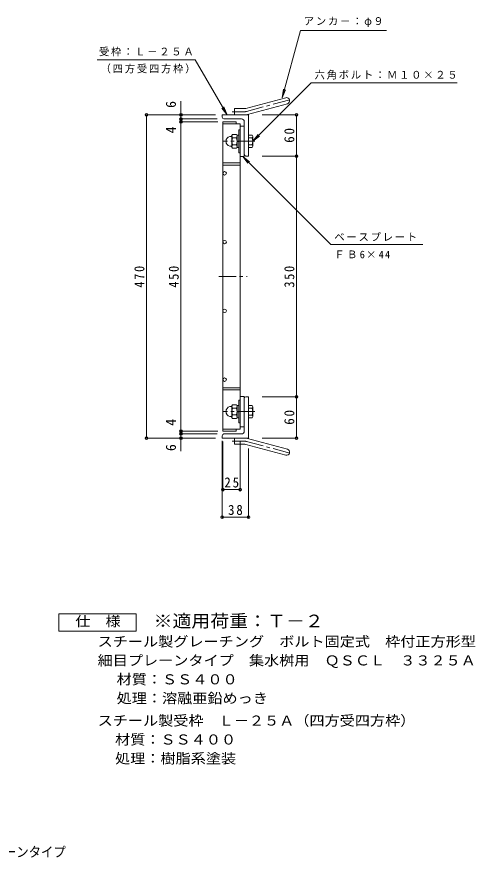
# Model space of a CAD drawing. Units: millimetres at full size, sheet at 1:5. Extents: x -813 to 798, y -688 to 624.
# Drawn here: x 132 to 798, y -664 to 560 of the extents above; entities that cross this region are included whole.
import ezdxf
from ezdxf.enums import TextEntityAlignment as Align

# ---------------------------------------------------------------- set-up
doc = ezdxf.new("R2010")
doc.units = ezdxf.units.MM
doc.header["$LTSCALE"] = 5
doc.header["$PDMODE"] = 32
doc.header["$PDSIZE"] = 4
doc.linetypes.add('CHAIN1', pattern=[8, 5, -1, 1, -1])
for name, color, linetype, lineweight in [('E-1', 2, 'Continuous', 9), ('E-2', 3, 'Continuous', 9), ('E-4', 7, 'Continuous', 9), ('E-5', 7, 'Continuous', 9), ('F-5_F-5ﾚｲﾔ', 2, 'Continuous', 9)]:
    doc.layers.add(name, color=color, linetype=linetype, lineweight=lineweight)
doc.styles.add('ＭＳ ゴシック', font='')
doc.styles.get('ＭＳ ゴシック').set_extended_font_data('MS Gothic')

msp = doc.modelspace()

# ---------------------------------------------------------------- linework, layer by layer
at = {"layer": 'E-1'}
for p, q in [((454.352, 394.988), (454.352, 361.988)), ((456.352, 394.988), (454.352, 394.988)), ((443.566, 385.738), (441.431, 385.738)), ((443.999, 385.988), (445.335, 388.303)), ((444.351, 386.599), (444.351, 370.377)), ((445.335, 388.303), (450.868, 388.303)), ((445.335, 383.395), (450.868, 383.395)), ((451.852, 386.599), (450.868, 388.303)), ((451.852, 387.488), (451.852, 369.488)), ((454.352, 387.488), (451.852, 387.488)), ((451.852, 378.671), (454.352, 379.341)), ((474.008, 387.373), (468.352, 387.373)), ((468.352, 383.488), (474.008, 383.488)), ((474.751, 371.546), (474.751, 385.431)), ((443.566, 371.238), (441.431, 371.238)), ((445.335, 373.58), (450.868, 373.58)), ((451.852, 370.377), (450.868, 368.673)), ((451.852, 377.635), (454.352, 378.305)), ((454.352, 369.488), (451.852, 369.488)), ((468.352, 373.488), (474.008, 373.488)), ((474.008, 369.603), (468.352, 369.603)), ((454.352, 361.988), (456.352, 361.988)), ((454.352, 1.987), (456.352, 1.987)), ((454.352, -31.013), (454.352, 1.987)), ((443.566, -7.263), (441.431, -7.263)), ((444.351, -22.623), (444.351, -6.402)), ((445.335, -9.605), (450.868, -9.605)), ((451.852, -6.402), (450.868, -4.698)), ((451.852, -23.513), (451.852, -5.513)), ((454.352, -5.513), (451.852, -5.513)), ((474.008, -5.628), (468.352, -5.628)), ((468.352, -9.513), (474.008, -9.513)), ((474.751, -7.57), (474.751, -21.455)), ((443.566, -21.763), (441.431, -21.763)), ((443.999, -22.013), (445.335, -24.328)), ((445.335, -19.42), (450.868, -19.42)), ((445.335, -24.328), (450.868, -24.328)), ((451.852, -22.623), (450.868, -24.328)), ((451.852, -13.66), (454.352, -14.33)), ((451.852, -14.696), (454.352, -15.365)), ((454.352, -23.513), (451.852, -23.513)), ((468.352, -19.513), (474.008, -19.513)), ((474.008, -23.398), (468.352, -23.398)), ((456.352, -31.013), (454.352, -31.013))]:
    msp.add_line(p, q, dxfattribs=at)
at = {"layer": 'E-1', "linetype": 'CHAIN1'}
for p, q in [((477.791, 378.488), (431.974, 378.488)), ((477.791, -14.513), (431.974, -14.513))]:
    msp.add_line(p, q, dxfattribs=at)
at = {"layer": 'E-1'}
for points in [[(443.999, 370.988), (445.335, 368.673), (450.868, 368.673)], [(443.999, -7.013), (445.335, -4.698), (450.868, -4.698)]]:
    msp.add_lwpolyline(points, dxfattribs=at)
for centre, radius, start, end in [((443.352, 378.488), 7.5, 104.83513, 255.16487), ((443.566, 386.238), 0.5, 270, 329.99997), ((450.057, 386.599), 5.705, 180, 214.1543), ((457.081, 378.488), 12.729, 157.32364, 202.67636), ((446.146, 386.599), 5.705, 325.8457, 0), ((439.122, 378.488), 12.729, 337.32364, 22.67636), ((457.561, 378.488), 17.19, 343.09029, 16.90971), ((471.842, 385.431), 2.91, 318.12389, 41.8763), ((443.566, 370.738), 0.5, 30.00003, 90), ((450.057, 370.377), 5.705, 145.8457, 180), ((446.146, 370.377), 5.705, 0, 34.1543), ((471.842, 371.546), 2.91, 318.1237, 41.87611), ((443.352, -14.513), 7.5, 104.83513, 255.16487), ((443.566, -6.763), 0.5, 270, 329.99997), ((450.057, -6.402), 5.705, 180, 214.1543), ((457.081, -14.513), 12.729, 157.32364, 202.67636), ((446.146, -6.402), 5.705, 325.8457, 0), ((439.122, -14.513), 12.729, 337.32364, 22.67636), ((457.561, -14.513), 17.19, 343.09029, 16.90971), ((471.842, -7.57), 2.91, 318.12389, 41.8763), ((443.566, -22.263), 0.5, 30.00003, 90), ((450.057, -22.623), 5.705, 145.8457, 180), ((446.146, -22.623), 5.705, 0, 34.1543), ((471.842, -21.455), 2.91, 318.1237, 41.87611)]:
    msp.add_arc(centre, radius, start, end, dxfattribs=at)
at = {"layer": 'E-2'}
for p, q in [((431.352, 406.988), (450.352, 406.988)), ((431.352, 406.988), (431.352, -43.013)), ((431.352, 403.988), (456.352, 403.988)), ((450.352, 406.988), (450.352, 403.988)), ((456.352, 403.988), (456.352, -40.013)), ((462.352, 400.488), (456.352, 400.488)), ((462.352, 356.488), (462.352, 400.488)), ((462.352, 356.488), (456.352, 356.488)), ((431.352, 346.988), (456.352, 346.988)), ((431.352, 343.988), (456.352, 343.988)), ((431.352, 19.987), (456.352, 19.987)), ((431.352, 16.987), (456.352, 16.987)), ((462.352, 7.487), (456.352, 7.487)), ((431.352, -40.013), (456.352, -40.013)), ((450.352, -43.013), (431.352, -43.013)), ((450.352, -43.013), (450.352, -40.013))]:
    msp.add_line(p, q, dxfattribs=at)
at = {"layer": 'E-2', "linetype": 'CHAIN1'}
msp.add_line((425.452, 181.987), (466.416, 181.987), dxfattribs=at)
at = {"layer": 'E-2'}
msp.add_lwpolyline([(462.352, 7.487), (462.352, -36.513), (456.352, -36.513)], dxfattribs=at)
for centre in [(433.852, 331.987), (433.852, 231.987), (433.852, 131.987), (433.852, 31.987)]:
    msp.add_circle(centre, 2.5, dxfattribs=at)
at = {"layer": 'E-4', "color": 2}
for p, q in [((464.496, 426.295), (522.687, 441.887)), ((466.825, 417.601), (525.016, 433.194)), ((430.352, 413.488), (430.352, 416.988)), ((468.352, 416.988), (430.352, 416.988)), ((448.352, 416.988), (448.352, 425.988)), ((462.167, 425.988), (448.352, 425.988)), ((468.352, 416.988), (468.352, 356.988)), ((458.352, 410.988), (432.852, 410.988)), ((462.352, 406.988), (462.352, 359.488)), ((464.852, 356.988), (468.352, 356.988)), ((462.352, -43.013), (462.352, 4.487)), ((464.852, 6.987), (468.352, 6.987)), ((468.352, -53.013), (468.352, 6.987)), ((458.352, -47.013), (432.852, -47.013)), ((430.352, -49.513), (430.352, -53.013)), ((468.352, -53.013), (430.352, -53.013)), ((448.352, -53.013), (448.352, -62.013)), ((466.825, -53.626), (525.016, -69.218)), ((462.167, -62.013), (448.352, -62.013)), ((464.496, -62.32), (522.687, -77.912))]:
    msp.add_line(p, q, dxfattribs=at)
at = {"layer": 'E-4'}
for p, q in [((370.352, 410.988), (370.352, 437.105)), ((318.852, 416.988), (420.352, 416.988)), ((320.352, -53.013), (320.352, 416.988)), ((539.852, 416.988), (488.352, 416.988)), ((538.352, 356.988), (538.352, 416.988)), ((368.852, 410.988), (422.852, 410.988)), ((368.852, 406.988), (423.852, 406.988)), ((370.352, 406.988), (370.352, 410.988)), ((370.352, -43.013), (370.352, 406.988)), ((539.852, 356.988), (488.352, 356.988)), ((538.352, 6.987), (538.352, 356.988)), ((539.852, 6.987), (488.352, 6.987)), ((538.352, -53.013), (538.352, 6.987)), ((368.852, -43.013), (423.852, -43.013)), ((368.852, -47.013), (422.852, -47.013)), ((370.352, -47.013), (370.352, -43.013)), ((370.352, -71.881), (370.352, -47.013)), ((318.852, -53.013), (420.352, -53.013)), ((430.352, -169.513), (430.352, -57.06)), ((431.352, -129.513), (431.352, -58.013)), ((456.352, -129.513), (456.352, -58.013)), ((539.852, -53.013), (488.352, -53.013)), ((468.352, -169.513), (468.352, -68.013)), ((431.352, -128.013), (456.352, -128.013)), ((430.352, -168.013), (468.352, -168.013))]:
    msp.add_line(p, q, dxfattribs=at)
at = {"layer": 'E-4', "color": 2, "linetype": 'CHAIN1'}
for p, q in [((465.661, 421.948), (530.827, 439.409)), ((462.167, 421.488), (444.547, 421.488)), ((462.167, -57.513), (444.547, -57.513)), ((465.661, -57.973), (530.827, -75.434))]:
    msp.add_line(p, q, dxfattribs=at)
at = {"layer": 'E-4', "color": 2}
for centre, radius, start, end in [((523.852, 437.54), 4.5, 285.00014, 104.99991), ((462.167, 434.988), 9, 270, 285.00002), ((462.167, 434.988), 18, 270, 285), ((432.852, 413.488), 2.5, 180, 270), ((458.352, 406.988), 4, 0, 90), ((464.852, 359.488), 2.5, 180, 270), ((464.852, 4.487), 2.5, 90, 180), ((432.852, -49.513), 2.5, 90, 180), ((458.352, -43.013), 4, 270, 0), ((462.167, -71.013), 18, 75, 90), ((462.167, -71.013), 9, 74.99998, 90), ((523.852, -73.565), 4.5, 255.00009, 74.99986)]:
    msp.add_arc(centre, radius, start, end, dxfattribs=at)
at = {"layer": 'E-4', "color": 2, "linetype": 'CHAIN1'}
for centre, start, end in [((462.167, 434.988), 270, 284.99995), ((462.167, -71.013), 75.00005, 90)]:
    msp.add_arc(centre, 13.5, start, end, dxfattribs=at)
at = {"layer": 'E-4'}
for p in [(320.352, 416.988), (370.352, 416.988), (538.352, 416.988), (370.352, 410.988), (370.352, 406.988), (538.352, 356.988), (538.352, 6.987), (370.352, -43.013), (370.352, -47.013), (320.352, -53.013), (370.352, -53.013), (538.352, -53.013), (431.352, -128.013), (456.352, -128.013), (430.352, -168.013), (468.352, -168.013)]:
    msp.add_point(p, dxfattribs=at)
at = {"layer": 'E-5'}
for p, q in [((517.687, 441.925), (543.891, 539.719)), ((668.891, 539.719), (543.891, 539.719)), ((248.557, 497.173), (391.057, 497.173)), ((437.351, 416.988), (391.057, 497.173)), ((474.751, 378.526), (559.543, 463.317)), ((517.687, 441.925), (519.318, 454.318)), ((517.687, 441.925), (522.47, 453.473)), ((559.543, 463.317), (772.043, 463.317)), ((437.351, 416.988), (432.568, 428.537)), ((437.351, 416.988), (429.742, 426.905)), ((474.751, 378.526), (482.361, 388.443)), ((474.751, 378.526), (484.668, 386.136)), ((460.101, 356.489), (588.297, 228.292)), ((460.101, 356.489), (470.018, 348.879)), ((460.101, 356.489), (467.71, 346.572)), ((588.297, 228.292), (722.047, 228.292))]:
    msp.add_line(p, q, dxfattribs=at)
at = {"layer": 'F-5_F-5ﾚｲﾔ'}
msp.add_lwpolyline([(192.936, -333.585), (192.936, -308.585), (305.436, -308.585), (305.436, -333.585)], close=True, dxfattribs=at)

# ---------------------------------------------------------------- texts
at = {"layer": 'E-4', "color": 2, "style": 'ＭＳ ゴシック'}
for s, p in [('6', (367.352, 427.105)), ('4', (367.352, 390.158)), ('4', (367.352, -35.06)), ('6', (367.352, -71.881))]:
    msp.add_text(s, height=14.66, rotation=90, dxfattribs=at).set_placement(p, align=Align.BOTTOM_LEFT)
at = {"layer": 'E-4', "color": 2, "char_height": 14.66, "attachment_point": 7, "rotation": 90, "style": 'ＭＳ ゴシック'}
for s, insert in [('\\T1.27;\\W0.95;60', (535.352, 376.363)), ('\\T1.27;\\W0.9;470', (317.352, 165.738)), ('\\T1.27;\\W0.9;450', (367.352, 165.738)), ('\\T1.27;\\W0.9;350', (535.352, 165.738)), ('\\T1.27;\\W0.95;60', (535.352, -33.638))]:
    msp.add_mtext(s, dxfattribs=dict(at, insert=insert))
at = {"layer": 'E-4', "color": 2, "char_height": 14.66, "attachment_point": 7, "style": 'ＭＳ ゴシック'}
for s, insert in [('\\T1.27;\\W0.95;25', (433.359, -125.013)), ('\\T1.27;\\W0.95;38', (438.727, -165.013))]:
    msp.add_mtext(s, dxfattribs=dict(at, insert=insert))
at = {"layer": 'E-5', "char_height": 11, "attachment_point": 7, "style": 'ＭＳ ゴシック'}
for s, insert in [('\\T1.17;アンカ－：φ９', (548.891, 544.719)), ('\\T1.17;受枠：Ｌ－２５Ａ', (251.057, 502.173)), ('\\T1.17;（四方受四方枠）', (253.557, 477.173)), ('\\T1.17;六角ボルト：Ｍ１０×２５', (564.543, 468.317)), ('\\T1.17;ベースプレート', (593.297, 233.292)), ('\\T1.23;ＦＢ6×44', (593.297, 208.292))]:
    msp.add_mtext(s, dxfattribs=dict(at, insert=insert))
at = {"layer": 'F-5_F-5ﾚｲﾔ', "style": 'ＭＳ ゴシック'}
for s, width, p in [('仕\u3000様', 1.1, (216.686, -331.085)), ('スチール製グレーチング\u3000ボルト固定式\u3000枠付正方形型', 1.1, (249.186, -360.545)), ('細目プレーンタイプ\u3000集水桝用\u3000ＱＳＣＬ\u3000３３２５Ａ', 1.1, (249.186, -388.046)), ('材質：ＳＳ４００', 1.1, (276.792, -415.544)), ('処理：溶融亜鉛めっき', 1.1, (276.792, -443.045)), ('スチール製受枠\u3000Ｌ－２５Ａ（四方受四方枠）', 1.1, (249.186, -475.545)), ('材質：ＳＳ４００', 1.1, (274.542, -503.045)), ('処理：樹脂系塗装', 1.1, (274.542, -530.545)), ('スチール製グレーチング\u3000ボルト固定式\u3000枠付正方形型\u3000細目プレーンタイプ', 0.9, (-426.973, -666.554))]:
    msp.add_text(s, height=14.66, dxfattribs=dict(at, width=width)).set_placement(p, align=Align.BOTTOM_LEFT)
at = {"layer": 'F-5_F-5ﾚｲﾔ', "color": 3, "style": 'ＭＳ ゴシック', "width": 1.1}
msp.add_text('※適用荷重：Ｔ－２', height=18.33, dxfattribs=at).set_placement((330.436, -333.585), align=Align.BOTTOM_LEFT)

doc.saveas('drawing.dxf')
